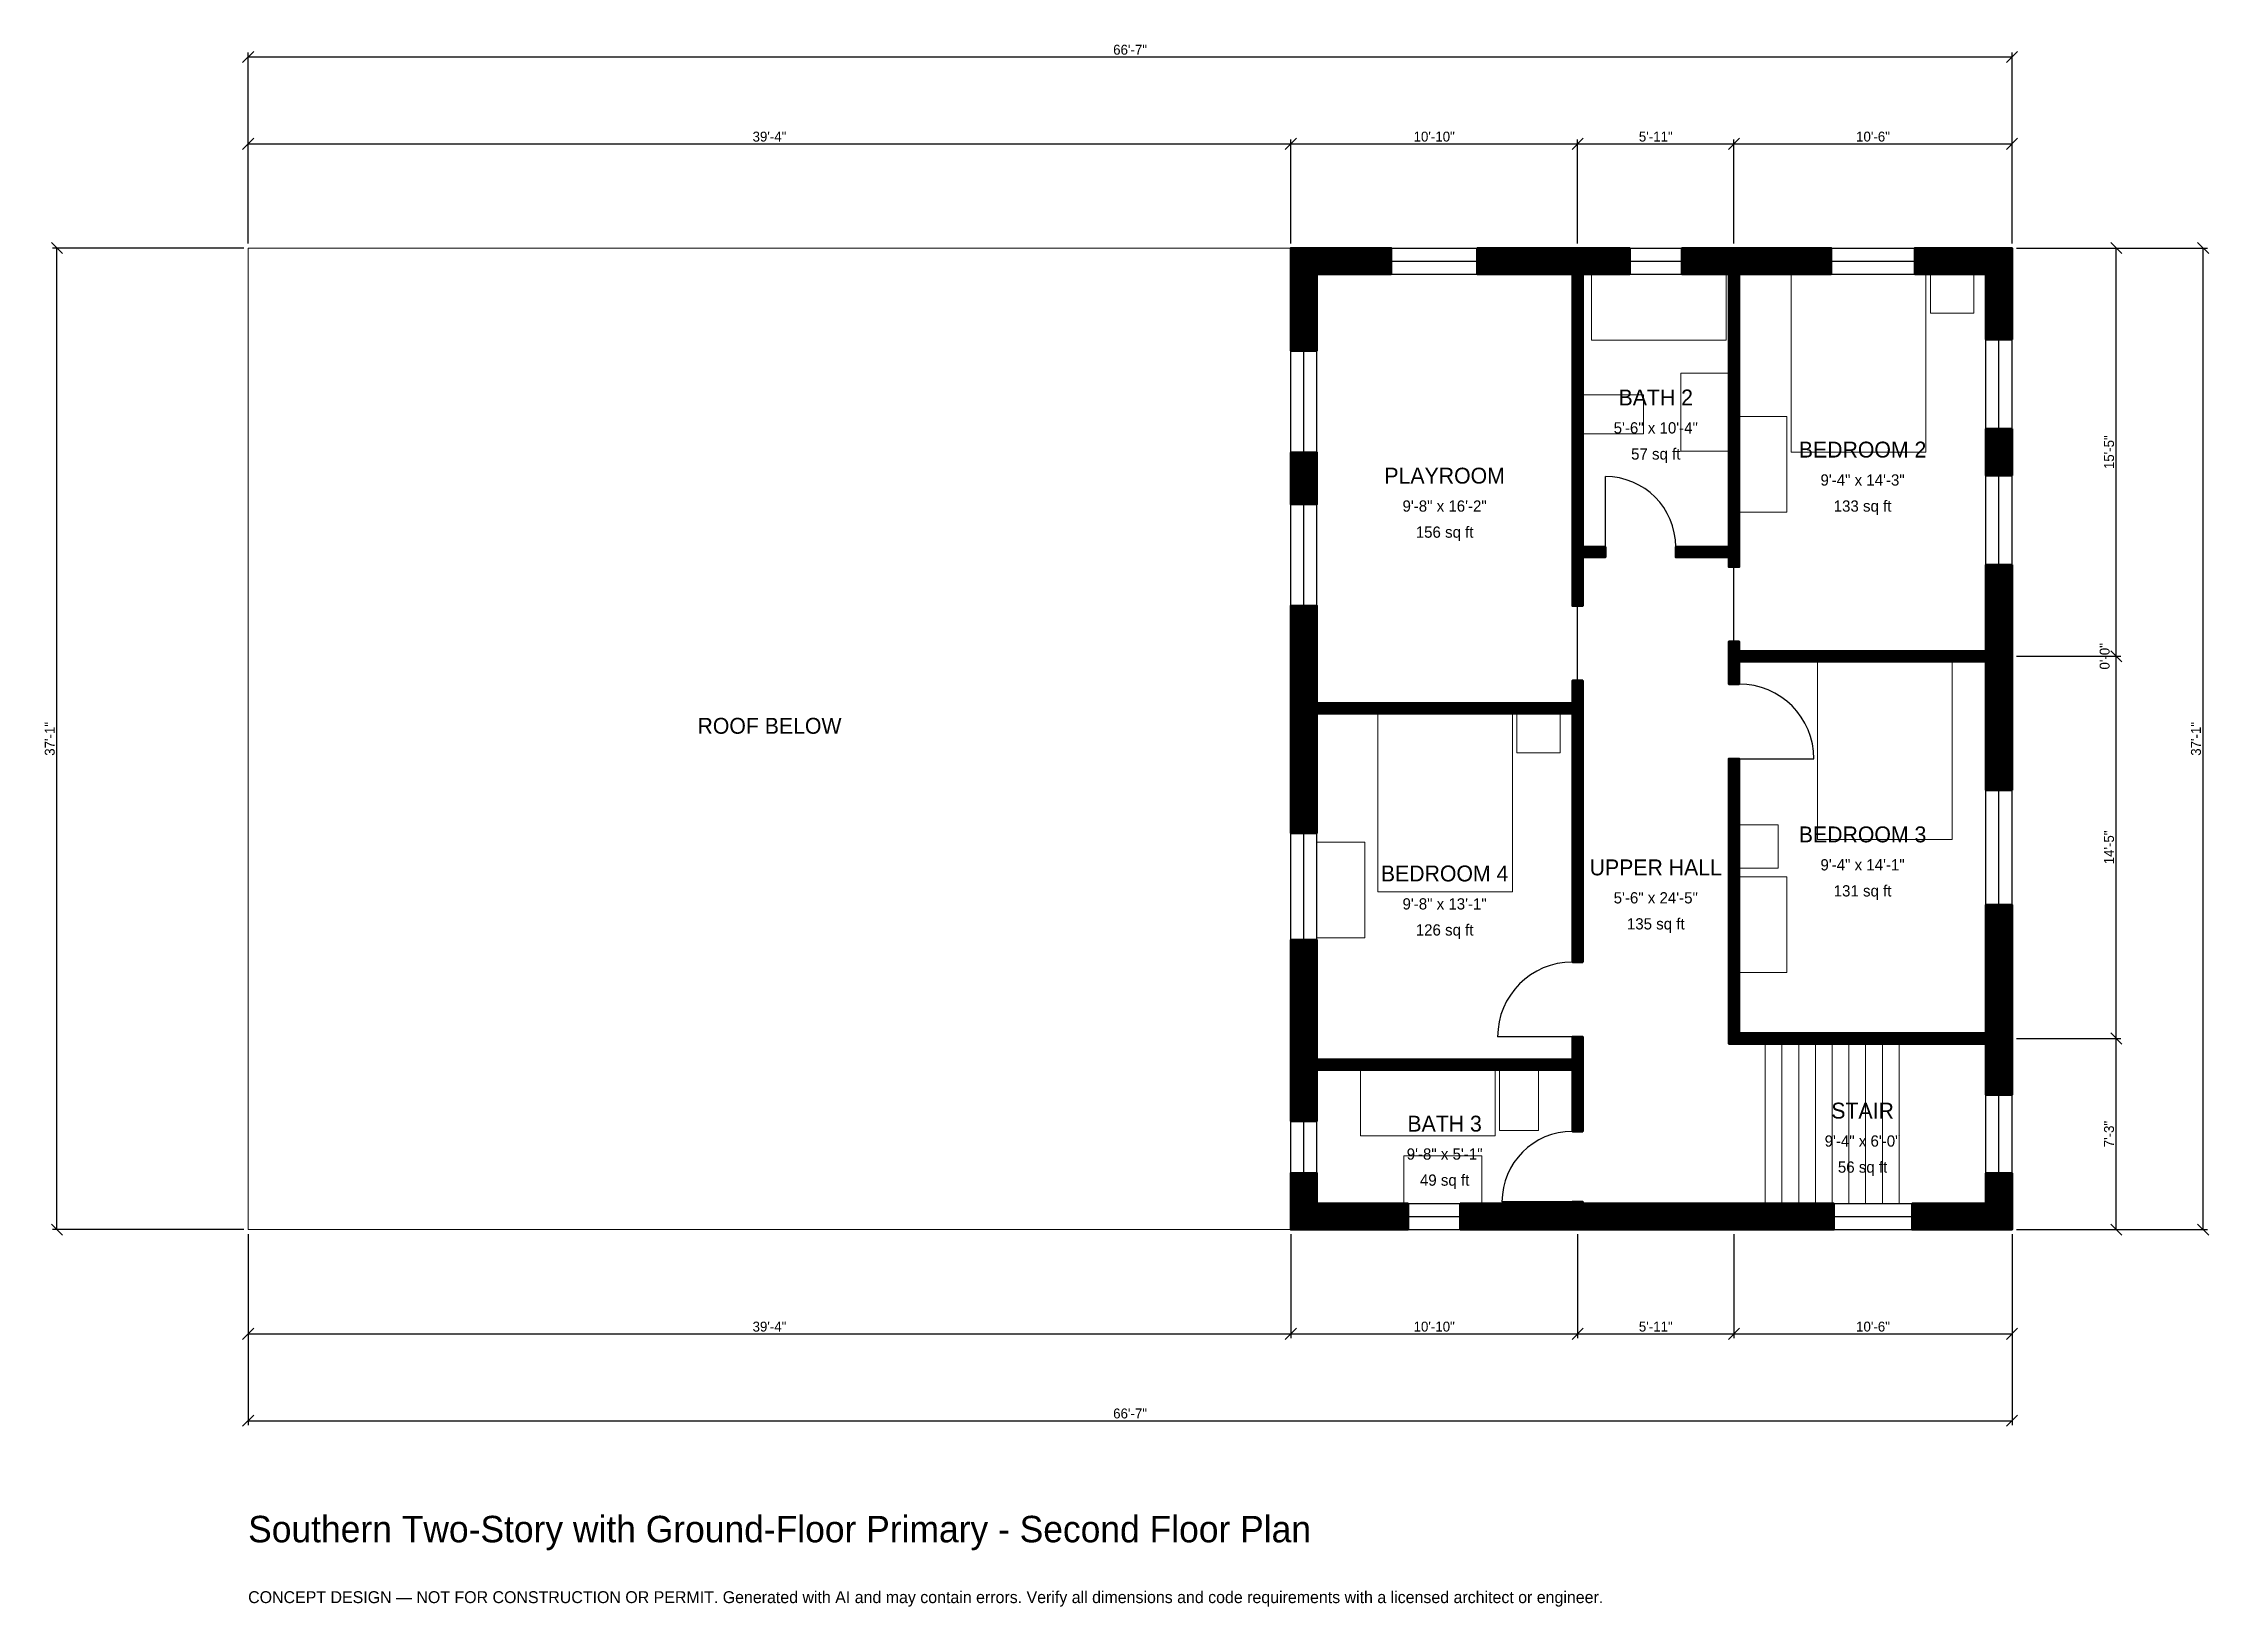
# Model space of a CAD drawing. Header units: inches. Extents: x -93 to 888, y -171 to 538.
import ezdxf
from ezdxf.enums import TextEntityAlignment as Align

# ---------------------------------------------------------------- set-up
doc = ezdxf.new("R2010")
doc.units = ezdxf.units.IN
doc.header["$MEASUREMENT"] = 0
doc.linetypes.add('DASHED', pattern=[0.6, 0.5, -0.1])
for name, color, linetype, lineweight in [('A-ANNO-DIMS', 1, 'Continuous', 13), ('A-ANNO-TEXT', 7, 'Continuous', 18), ('A-AREA-IDEN', 7, 'Continuous', 18), ('A-DOOR', 2, 'Continuous', 25), ('A-FLOR-FIXT', 9, 'Continuous', 13), ('A-FLOR-STRS', 3, 'Continuous', 18), ('A-FURN', 9, 'Continuous', 13), ('A-GLAZ', 4, 'Continuous', 25), ('A-SITE-PAVE', 8, 'Continuous', 13), ('A-WALL', 7, 'Continuous', 50), ('A-WALL-PATT', 8, 'Continuous', 13)]:
    doc.layers.add(name, color=color, linetype=linetype, lineweight=lineweight)
doc.dimstyles.new('PLAN', dxfattribs={"dimtxt": 4.5, "dimasz": 3, "dimexe": 2, "dimexo": 2, "dimgap": 1, "dimtad": 1, "dimdec": 0, "dimlunit": 4, "dimtsz": 2.5, "dimcen": 2.5, "dimclrd": 1, "dimclre": 1, "dimazin": 3, "dimtfac": 1, "dimtmove": 0, "dimatfit": 3})

msp = doc.modelspace()

# ---------------------------------------------------------------- hatches: boundary and pattern name
at = {"layer": 'A-WALL-PATT'}
h = msp.add_hatch(dxfattribs=at)
h.set_pattern_fill('ANSI31', color=8, scale=0.8)
h.paths.add_polyline_path([(596.4567, 0), (549.2126, 0), (549.2126, 11.811), (596.4567, 11.811), (600, 11.811), (600, 12.5984), (604.7244, 12.5984), (604.7244, 11.811), (608.2677, 11.811), (667.3228, 11.811), (679.1339, 11.811), (718.5039, 11.811), (718.5039, 0), (679.1339, 0), (667.3228, 0), (608.2677, 0), (604.7244, 0), (604.7244, 0), (600, 0), (600, 0), (596.4567, 0)])
h.paths.add_polyline_path([(484.252, 0), (484.252, 0), (472.4409, 0), (472.4409, 0), (472.4409, 0), (472.4409, 0), (472.4409, 11.811), (472.4409, 11.811), (472.4409, 25.5906), (484.252, 25.5906), (484.252, 11.811), (525.5906, 11.811), (525.5906, 0), (484.252, 0)])
h.paths.add_polyline_path([(472.4409, 68.8976), (472.4409, 72.4409), (472.4409, 72.4409), (472.4409, 77.1654), (472.4409, 77.1654), (472.4409, 80.7087), (472.4409, 131.2992), (484.252, 131.2992), (484.252, 80.7087), (484.252, 77.1654), (600, 77.1654), (600, 87.4016), (604.7244, 87.4016), (604.7244, 77.1654), (604.7244, 72.4409), (604.7244, 44.4882), (600, 44.4882), (600, 72.4409), (484.252, 72.4409), (484.252, 68.8976), (484.252, 49.2126), (472.4409, 49.2126), (472.4409, 68.8976)])
h.paths.add_polyline_path([(472.4409, 230.315), (472.4409, 233.8583), (472.4409, 233.8583), (472.4409, 238.5827), (472.4409, 238.5827), (472.4409, 242.126), (472.4409, 282.7428), (484.252, 282.7428), (484.252, 242.126), (484.252, 238.5827), (600, 238.5827), (600, 248.8189), (604.7244, 248.8189), (604.7244, 238.5827), (604.7244, 233.8583), (604.7244, 121.2598), (600, 121.2598), (600, 233.8583), (484.252, 233.8583), (484.252, 230.315), (484.252, 179.7244), (472.4409, 179.7244), (472.4409, 230.315)])
h.paths.add_polyline_path([(472.4409, 352.2966), (484.252, 352.2966), (484.252, 328.8058), (472.4409, 328.8058), (472.4409, 352.2966)])
h.paths.add_polyline_path([(472.4409, 433.0709), (472.4409, 433.0709), (472.4409, 444.8819), (472.4409, 444.8819), (472.4409, 444.8819), (484.252, 444.8819), (484.252, 444.8819), (517.9134, 444.8819), (517.9134, 433.0709), (484.252, 433.0709), (484.252, 398.3596), (472.4409, 398.3596), (472.4409, 433.0709)])
h.paths.add_polyline_path([(596.4567, 444.8819), (600, 444.8819), (600, 444.8819), (604.7244, 444.8819), (604.7244, 444.8819), (608.2677, 444.8819), (625.9843, 444.8819), (625.9843, 433.0709), (608.2677, 433.0709), (604.7244, 433.0709), (604.7244, 309.4488), (614.9606, 309.4488), (614.9606, 304.7244), (604.7244, 304.7244), (604.7244, 282.6772), (600, 282.6772), (600, 304.7244), (600, 309.4488), (600, 433.0709), (596.4567, 433.0709), (556.8898, 433.0709), (556.8898, 444.8819), (596.4567, 444.8819)])
h.paths.add_polyline_path([(667.3228, 444.8819), (670.8661, 444.8819), (670.8661, 444.8819), (675.5906, 444.8819), (675.5906, 444.8819), (679.1339, 444.8819), (717.3228, 444.8819), (717.3228, 433.0709), (679.1339, 433.0709), (675.5906, 433.0709), (675.5906, 309.4488), (675.5906, 304.7244), (675.5906, 300.3937), (670.8661, 300.3937), (670.8661, 304.7244), (646.8504, 304.7244), (646.8504, 309.4488), (670.8661, 309.4488), (670.8661, 433.0709), (667.3228, 433.0709), (649.6063, 433.0709), (649.6063, 444.8819), (667.3228, 444.8819)])
h.paths.add_polyline_path([(787.4016, 444.8819), (787.4016, 444.8819), (799.2126, 444.8819), (799.2126, 444.8819), (799.2126, 444.8819), (799.2126, 433.0709), (799.2126, 433.0709), (799.2126, 403.4777), (787.4016, 403.4777), (787.4016, 433.0709), (755.1181, 433.0709), (755.1181, 444.8819), (787.4016, 444.8819)])
h.paths.add_polyline_path([(799.2126, 341.7979), (787.4016, 341.7979), (787.4016, 362.9265), (799.2126, 362.9265), (799.2126, 341.7979)])
h.paths.add_polyline_path([(799.2126, 265.748), (799.2126, 262.2047), (799.2126, 262.2047), (799.2126, 257.4803), (799.2126, 257.4803), (799.2126, 253.937), (799.2126, 199.2126), (787.4016, 199.2126), (787.4016, 253.937), (787.4016, 257.4803), (675.5906, 257.4803), (675.5906, 257.4803), (675.5906, 247.2441), (670.8661, 247.2441), (670.8661, 257.4803), (670.8661, 257.4803), (670.8661, 262.2047), (670.8661, 266.5354), (675.5906, 266.5354), (675.5906, 262.2047), (787.4016, 262.2047), (787.4016, 265.748), (787.4016, 301.2467), (799.2126, 301.2467), (799.2126, 265.748)])
h.paths.add_polyline_path([(799.2126, 92.5197), (799.2126, 88.9764), (799.2126, 88.9764), (799.2126, 84.252), (799.2126, 84.252), (799.2126, 80.7087), (799.2126, 61.0236), (787.4016, 61.0236), (787.4016, 80.7087), (787.4016, 84.252), (675.5906, 84.252), (670.8661, 84.252), (670.8661, 88.9764), (670.8661, 213.3858), (675.5906, 213.3858), (675.5906, 88.9764), (787.4016, 88.9764), (787.4016, 92.5197), (787.4016, 147.2441), (799.2126, 147.2441), (799.2126, 92.5197)])
h.paths.add_polyline_path([(799.2126, 11.811), (799.2126, 11.811), (799.2126, 0), (799.2126, 0), (799.2126, 0), (799.2126, 0), (787.4016, 0), (787.4016, 0), (753.937, 0), (753.937, 11.811), (787.4016, 11.811), (787.4016, 25.5906), (799.2126, 25.5906), (799.2126, 11.811)])

# ---------------------------------------------------------------- linework, layer by layer
at = {"layer": 'A-DOOR'}
for p, q in [((614.9606, 309.4488), (614.9606, 341.3386)), ((673.2283, 266.5354), (673.2283, 300.3937)), ((602.3622, 248.8189), (602.3622, 282.6772)), ((675.5906, 213.3858), (709.4488, 213.3858)), ((600, 87.4016), (566.1417, 87.4016)), ((600, 12.5984), (568.1102, 12.5984))]:
    msp.add_line(p, q, dxfattribs=at)
for centre, radius, start, end in [((614.9606, 309.4488), 31.8898, 0, 90), ((675.5906, 213.3858), 33.8583, 0, 90), ((600, 87.4016), 33.8583, 90, 180), ((600, 12.5984), 31.8898, 90, 180)]:
    msp.add_arc(centre, radius, start, end, dxfattribs=at)
at = {"layer": 'A-FLOR-FIXT'}
for points in [[(608.6614, 403.1496), (669.685, 403.1496), (669.685, 433.0709), (608.6614, 433.0709)], [(649.2126, 352.7559), (670.8661, 352.7559), (670.8661, 388.189), (649.2126, 388.189)], [(604.7244, 360.6299), (632.2835, 360.6299), (632.2835, 378.3465), (604.7244, 378.3465)], [(503.937, 42.5197), (564.9606, 42.5197), (564.9606, 72.4409), (503.937, 72.4409)], [(566.9291, 44.8819), (584.6457, 44.8819), (584.6457, 72.4409), (566.9291, 72.4409)], [(523.622, 11.811), (559.0551, 11.811), (559.0551, 33.4646), (523.622, 33.4646)]]:
    msp.add_lwpolyline(points, close=True, dxfattribs=at)
at = {"layer": 'A-FLOR-STRS'}
for p, q in [((687.4016, 11.811), (687.4016, 84.252)), ((694.9803, 11.811), (694.9803, 84.252)), ((702.5591, 11.811), (702.5591, 84.252)), ((710.1378, 11.811), (710.1378, 84.252)), ((717.7165, 11.811), (717.7165, 84.252)), ((725.2953, 11.811), (725.2953, 84.252)), ((732.874, 11.811), (732.874, 84.252)), ((740.4528, 11.811), (740.4528, 84.252)), ((748.0315, 11.811), (748.0315, 84.252))]:
    msp.add_line(p, q, dxfattribs=at)
at = {"layer": 'A-FURN'}
for points in [[(699.2126, 352.3622), (760.2362, 352.3622), (760.2362, 433.0709), (699.2126, 433.0709)], [(762.2047, 415.3543), (781.8898, 415.3543), (781.8898, 433.0709), (762.2047, 433.0709)], [(675.5906, 325.1969), (697.2441, 325.1969), (697.2441, 368.5039), (675.5906, 368.5039)], [(711.0236, 176.7717), (772.0472, 176.7717), (772.0472, 257.4803), (711.0236, 257.4803)], [(511.811, 153.1496), (572.8346, 153.1496), (572.8346, 233.8583), (511.811, 233.8583)], [(574.8031, 216.1417), (594.4882, 216.1417), (594.4882, 233.8583), (574.8031, 233.8583)], [(675.5906, 163.7795), (693.3071, 163.7795), (693.3071, 183.4646), (675.5906, 183.4646)], [(484.252, 132.2835), (505.9055, 132.2835), (505.9055, 175.5906), (484.252, 175.5906)], [(675.5906, 116.5354), (697.2441, 116.5354), (697.2441, 159.8425), (675.5906, 159.8425)]]:
    msp.add_lwpolyline(points, close=True, dxfattribs=at)
at = {"layer": 'A-GLAZ'}
for p, q in [((517.9134, 444.8819), (556.8898, 444.8819)), ((625.9843, 444.8819), (649.6063, 444.8819)), ((717.3228, 444.8819), (755.1181, 444.8819)), ((517.9134, 438.9764), (556.8898, 438.9764)), ((517.9134, 433.0709), (556.8898, 433.0709)), ((625.9843, 438.9764), (649.6063, 438.9764)), ((625.9843, 433.0709), (649.6063, 433.0709)), ((717.3228, 438.9764), (755.1181, 438.9764)), ((717.3228, 433.0709), (755.1181, 433.0709)), ((787.4016, 362.9265), (787.4016, 403.4777)), ((793.3071, 362.9265), (793.3071, 403.4777)), ((799.2126, 362.9265), (799.2126, 403.4777)), ((472.4409, 352.2966), (472.4409, 398.3596)), ((478.3465, 352.2966), (478.3465, 398.3596)), ((484.252, 352.2966), (484.252, 398.3596)), ((787.4016, 301.2467), (787.4016, 341.7979)), ((793.3071, 301.2467), (793.3071, 341.7979)), ((799.2126, 301.2467), (799.2126, 341.7979)), ((472.4409, 282.7428), (472.4409, 328.8058)), ((478.3465, 282.7428), (478.3465, 328.8058)), ((484.252, 282.7428), (484.252, 328.8058)), ((787.4016, 147.2441), (787.4016, 199.2126)), ((793.3071, 147.2441), (793.3071, 199.2126)), ((799.2126, 147.2441), (799.2126, 199.2126)), ((472.4409, 131.2992), (472.4409, 179.7244)), ((478.3465, 131.2992), (478.3465, 179.7244)), ((484.252, 131.2992), (484.252, 179.7244)), ((787.4016, 25.5906), (787.4016, 61.0236)), ((793.3071, 25.5906), (793.3071, 61.0236)), ((799.2126, 25.5906), (799.2126, 61.0236)), ((472.4409, 25.5906), (472.4409, 49.2126)), ((478.3465, 25.5906), (478.3465, 49.2126)), ((484.252, 25.5906), (484.252, 49.2126)), ((525.5906, 11.811), (549.2126, 11.811)), ((718.5039, 11.811), (753.937, 11.811)), ((525.5906, 5.9055), (549.2126, 5.9055)), ((525.5906, 0), (549.2126, 0)), ((718.5039, 5.9055), (753.937, 5.9055)), ((718.5039, 0), (753.937, 0))]:
    msp.add_line(p, q, dxfattribs=at)
at = {"layer": 'A-SITE-PAVE', "linetype": 'DASHED'}
msp.add_lwpolyline([(0, 0), (472.4409, 0), (472.4409, 444.8819), (0, 444.8819)], close=True, dxfattribs=at)
at = {"layer": 'A-WALL'}
for points in [[(472.4409, 433.0709), (472.4409, 433.0709), (472.4409, 444.8819), (472.4409, 444.8819), (472.4409, 444.8819), (484.252, 444.8819), (484.252, 444.8819), (517.9134, 444.8819), (517.9134, 433.0709), (484.252, 433.0709), (484.252, 398.3596), (472.4409, 398.3596), (472.4409, 433.0709)], [(596.4567, 444.8819), (600, 444.8819), (600, 444.8819), (604.7244, 444.8819), (604.7244, 444.8819), (608.2677, 444.8819), (625.9843, 444.8819), (625.9843, 433.0709), (608.2677, 433.0709), (604.7244, 433.0709), (604.7244, 309.4488), (614.9606, 309.4488), (614.9606, 304.7244), (604.7244, 304.7244), (604.7244, 282.6772), (600, 282.6772), (600, 304.7244), (600, 309.4488), (600, 433.0709), (596.4567, 433.0709), (556.8898, 433.0709), (556.8898, 444.8819), (596.4567, 444.8819)], [(667.3228, 444.8819), (670.8661, 444.8819), (670.8661, 444.8819), (675.5906, 444.8819), (675.5906, 444.8819), (679.1339, 444.8819), (717.3228, 444.8819), (717.3228, 433.0709), (679.1339, 433.0709), (675.5906, 433.0709), (675.5906, 309.4488), (675.5906, 304.7244), (675.5906, 300.3937), (670.8661, 300.3937), (670.8661, 304.7244), (646.8504, 304.7244), (646.8504, 309.4488), (670.8661, 309.4488), (670.8661, 433.0709), (667.3228, 433.0709), (649.6063, 433.0709), (649.6063, 444.8819), (667.3228, 444.8819)], [(787.4016, 444.8819), (787.4016, 444.8819), (799.2126, 444.8819), (799.2126, 444.8819), (799.2126, 444.8819), (799.2126, 433.0709), (799.2126, 433.0709), (799.2126, 403.4777), (787.4016, 403.4777), (787.4016, 433.0709), (755.1181, 433.0709), (755.1181, 444.8819), (787.4016, 444.8819)], [(799.2126, 341.7979), (787.4016, 341.7979), (787.4016, 362.9265), (799.2126, 362.9265), (799.2126, 341.7979)], [(472.4409, 352.2966), (484.252, 352.2966), (484.252, 328.8058), (472.4409, 328.8058), (472.4409, 352.2966)], [(799.2126, 265.748), (799.2126, 262.2047), (799.2126, 262.2047), (799.2126, 257.4803), (799.2126, 257.4803), (799.2126, 253.937), (799.2126, 199.2126), (787.4016, 199.2126), (787.4016, 253.937), (787.4016, 257.4803), (675.5906, 257.4803), (675.5906, 257.4803), (675.5906, 247.2441), (670.8661, 247.2441), (670.8661, 257.4803), (670.8661, 257.4803), (670.8661, 262.2047), (670.8661, 266.5354), (675.5906, 266.5354), (675.5906, 262.2047), (787.4016, 262.2047), (787.4016, 265.748), (787.4016, 301.2467), (799.2126, 301.2467), (799.2126, 265.748)], [(472.4409, 230.315), (472.4409, 233.8583), (472.4409, 233.8583), (472.4409, 238.5827), (472.4409, 238.5827), (472.4409, 242.126), (472.4409, 282.7428), (484.252, 282.7428), (484.252, 242.126), (484.252, 238.5827), (600, 238.5827), (600, 248.8189), (604.7244, 248.8189), (604.7244, 238.5827), (604.7244, 233.8583), (604.7244, 121.2598), (600, 121.2598), (600, 233.8583), (484.252, 233.8583), (484.252, 230.315), (484.252, 179.7244), (472.4409, 179.7244), (472.4409, 230.315)], [(799.2126, 92.5197), (799.2126, 88.9764), (799.2126, 88.9764), (799.2126, 84.252), (799.2126, 84.252), (799.2126, 80.7087), (799.2126, 61.0236), (787.4016, 61.0236), (787.4016, 80.7087), (787.4016, 84.252), (675.5906, 84.252), (670.8661, 84.252), (670.8661, 88.9764), (670.8661, 213.3858), (675.5906, 213.3858), (675.5906, 88.9764), (787.4016, 88.9764), (787.4016, 92.5197), (787.4016, 147.2441), (799.2126, 147.2441), (799.2126, 92.5197)], [(472.4409, 68.8976), (472.4409, 72.4409), (472.4409, 72.4409), (472.4409, 77.1654), (472.4409, 77.1654), (472.4409, 80.7087), (472.4409, 131.2992), (484.252, 131.2992), (484.252, 80.7087), (484.252, 77.1654), (600, 77.1654), (600, 87.4016), (604.7244, 87.4016), (604.7244, 77.1654), (604.7244, 72.4409), (604.7244, 44.4882), (600, 44.4882), (600, 72.4409), (484.252, 72.4409), (484.252, 68.8976), (484.252, 49.2126), (472.4409, 49.2126), (472.4409, 68.8976)], [(484.252, 0), (484.252, 0), (472.4409, 0), (472.4409, 0), (472.4409, 0), (472.4409, 0), (472.4409, 11.811), (472.4409, 11.811), (472.4409, 25.5906), (484.252, 25.5906), (484.252, 11.811), (525.5906, 11.811), (525.5906, 0), (484.252, 0)], [(799.2126, 11.811), (799.2126, 11.811), (799.2126, 0), (799.2126, 0), (799.2126, 0), (799.2126, 0), (787.4016, 0), (787.4016, 0), (753.937, 0), (753.937, 11.811), (787.4016, 11.811), (787.4016, 25.5906), (799.2126, 25.5906), (799.2126, 11.811)], [(596.4567, 0), (549.2126, 0), (549.2126, 11.811), (596.4567, 11.811), (600, 11.811), (600, 12.5984), (604.7244, 12.5984), (604.7244, 11.811), (608.2677, 11.811), (667.3228, 11.811), (679.1339, 11.811), (718.5039, 11.811), (718.5039, 0), (679.1339, 0), (667.3228, 0), (608.2677, 0), (604.7244, 0), (604.7244, 0), (600, 0), (600, 0), (596.4567, 0)]]:
    msp.add_lwpolyline(points, close=True, dxfattribs=at)

# ---------------------------------------------------------------- texts
at = {"layer": 'A-ANNO-TEXT'}
for s, height, p in [('Southern Two-Story with Ground-Floor Primary - Second Floor Plan', 12, (0, -141.7323)), ('CONCEPT DESIGN — NOT FOR CONSTRUCTION OR PERMIT. Generated with AI and may contain errors. Verify all dimensions and code requirements with a licensed architect or engineer.', 5.4, (0, -169.2913))]:
    msp.add_text(s, height=height, dxfattribs=at).set_placement(p)
at = {"layer": 'A-AREA-IDEN'}
for s, height, p in [('BATH 2', 7.2, (637.7953, 377.1654)), ('5\'-6" x 10\'-4"', 5.1, (637.7953, 363.3858)), ('57 sq ft', 5.1, (637.7953, 351.5748)), ('BEDROOM 2', 7.2, (731.4961, 353.5433)), ('PLAYROOM', 7.2, (542.126, 341.7323)), ('9\'-4" x 14\'-3"', 5.1, (731.4961, 339.7638)), ('9\'-8" x 16\'-2"', 5.1, (542.126, 327.9528)), ('133 sq ft', 5.1, (731.4961, 327.9528)), ('156 sq ft', 5.1, (542.126, 316.1417)), ('ROOF BELOW', 7.2, (236.2205, 228.3465)), ('BEDROOM 3', 7.2, (731.4961, 179.1339)), ('UPPER HALL', 7.2, (637.7953, 164.1732)), ('9\'-4" x 14\'-1"', 5.1, (731.4961, 165.3543)), ('BEDROOM 4', 7.2, (542.126, 161.4173)), ('9\'-8" x 13\'-1"', 5.1, (542.126, 147.6378)), ('5\'-6" x 24\'-5"', 5.1, (637.7953, 150.3937)), ('131 sq ft', 5.1, (731.4961, 153.5433)), ('126 sq ft', 5.1, (542.126, 135.8268)), ('135 sq ft', 5.1, (637.7953, 138.5827)), ('BATH 3', 7.2, (542.126, 48.0315)), ('STAIR', 7.2, (731.4961, 53.937)), ('9\'-4" x 6\'-0"', 5.1, (731.4961, 40.1575)), ('9\'-8" x 5\'-1"', 5.1, (542.126, 34.252)), ('56 sq ft', 5.1, (731.4961, 28.3465)), ('49 sq ft', 5.1, (542.126, 22.4409))]:
    msp.add_text(s, height=height, dxfattribs=at).set_placement(p, align=Align.MIDDLE_CENTER)

# ---------------------------------------------------------------- dimensions: what is measured, and where the dimension line sits
at = {"layer": 'A-ANNO-DIMS'}
for base, p1, p2, text in [((0, 531.4961), (0, 444.8819), (799.2126, 444.8819), '66\'-7"'), ((0, 492.126), (0, 444.8819), (472.4409, 444.8819), '39\'-4"'), ((472.4409, 492.126), (472.4409, 444.8819), (602.3622, 444.8819), '10\'-10"'), ((602.3622, 492.126), (602.3622, 444.8819), (673.2283, 444.8819), '5\'-11"'), ((673.2283, 492.126), (673.2283, 444.8819), (799.2126, 444.8819), '10\'-6"'), ((0, -47.2441), (0, 0), (472.4409, 0), '39\'-4"'), ((0, -86.6142), (0, 0), (799.2126, 0), '66\'-7"'), ((472.4409, -47.2441), (472.4409, 0), (602.3622, 0), '10\'-10"'), ((602.3622, -47.2441), (602.3622, 0), (673.2283, 0), '5\'-11"'), ((673.2283, -47.2441), (673.2283, 0), (799.2126, 0), '10\'-6"')]:
    msp.add_linear_dim(base=base, p1=p1, p2=p2, text=text, dimstyle='PLAN', dxfattribs=at).render()
for base, p1, p2, text in [((-86.6142, 0), (0, 0), (0, 444.8819), '37\'-1"'), ((846.4567, 259.8425), (799.2126, 259.8425), (799.2126, 444.8819), '15\'-5"'), ((885.8268, 0), (799.2126, 0), (799.2126, 444.8819), '37\'-1"'), ((846.4567, 259.8425), (799.2126, 259.8425), (799.2126, 259.8425), '0\'-0"'), ((846.4567, 86.6142), (799.2126, 86.6142), (799.2126, 259.8425), '14\'-5"'), ((846.4567, 0), (799.2126, 0), (799.2126, 86.6142), '7\'-3"')]:
    msp.add_linear_dim(base=base, p1=p1, p2=p2, angle=90, text=text, dimstyle='PLAN', dxfattribs=at).render()

doc.saveas('drawing.dxf')
